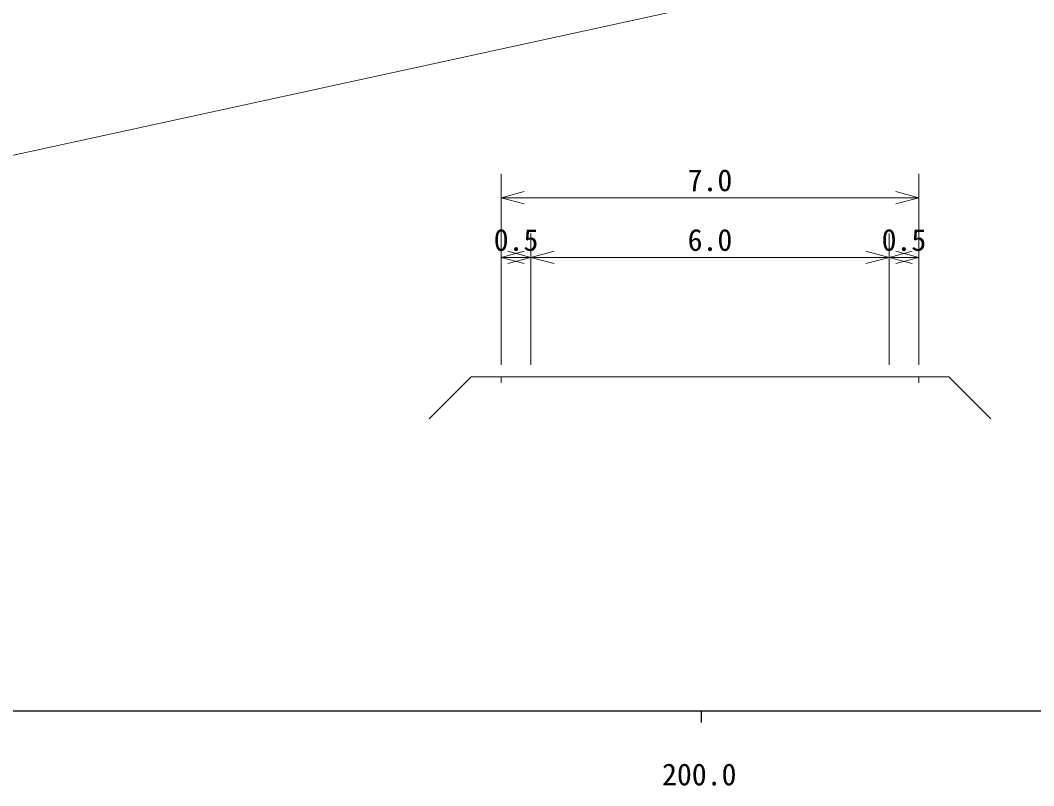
# Model space of a CAD drawing. Units: millimetres, scale not verified, with parts at other scales. Extents: x 40000 to 680000, y 20000 to 380000.
# Drawn here: x 210956 to 295868, y 198715 to 262855 of the extents above; entities that cross this region are included whole.
import ezdxf
from ezdxf.enums import TextEntityAlignment as Align

# ---------------------------------------------------------------- set-up
doc = ezdxf.new("R2010")
doc.units = ezdxf.units.MM
doc.header["$LTSCALE"] = 1000
doc.layers.add('S-STR-HTXT', color=7, linetype='Continuous', lineweight=13)
doc.layers.add('S-TTL-BAND', color=7, linetype='Continuous', lineweight=25)
doc.styles.add('ＭＳ ゴシック', font='')
doc.styles.get('ＭＳ ゴシック').set_extended_font_data('MS Gothic')

msp = doc.modelspace()

# ---------------------------------------------------------------- linework, layer by layer
at = {"layer": 'S-STR-HTXT'}
for p, q in [((279287, 266566), (101684, 227840)), ((251244, 233984), (251244, 249984)), ((286244, 233984), (286244, 249984)), ((253176, 248501), (251244, 247984)), ((251244, 247984), (286244, 247984)), ((251244, 247984), (253176, 247466)), ((286244, 247984), (284312, 248501)), ((284312, 247466), (286244, 247984)), ((253744, 233984), (253744, 244984)), ((283744, 233984), (283744, 244984)), ((253176, 243501), (251244, 242984)), ((251244, 242984), (253744, 242984)), ((251244, 242984), (253176, 242466)), ((253744, 242984), (251812, 243501)), ((251812, 242466), (253744, 242984)), ((255676, 243501), (253744, 242984)), ((253744, 242984), (283744, 242984)), ((253744, 242984), (255676, 242466)), ((283744, 242984), (281812, 243501)), ((281812, 242466), (283744, 242984)), ((285676, 243501), (283744, 242984)), ((283744, 242984), (286244, 242984)), ((283744, 242984), (285676, 242466)), ((286244, 242984), (284312, 243501)), ((284312, 242466), (286244, 242984)), ((248744, 232984), (245209, 229448)), ((251244, 232984), (248744, 232984)), ((251244, 232984), (253744, 232984)), ((251244, 232984), (251244, 232484)), ((253744, 232984), (283744, 232984)), ((283744, 232984), (286244, 232984)), ((286244, 232984), (286244, 232484)), ((286244, 232984), (288744, 232984)), ((288744, 232984), (292280, 229448))]:
    msp.add_line(p, q, dxfattribs=at)
at = {"layer": 'S-TTL-BAND'}
for p, q in [((40000, 205000), (579000, 205000)), ((268000, 205000), (268000, 204000))]:
    msp.add_line(p, q, dxfattribs=at)

# ---------------------------------------------------------------- texts
at = {"layer": 'S-STR-HTXT', "style": 'ＭＳ ゴシック'}
for s, p in [('7.0', (268744, 247984)), ('0.5', (252494, 242984)), ('6.0', (268744, 242984)), ('0.5', (284994, 242984))]:
    msp.add_text(s, height=1833, dxfattribs=at).set_placement(p, align=Align.BOTTOM_CENTER)
at = {"layer": 'S-TTL-BAND', "style": 'ＭＳ ゴシック'}
msp.add_text('200.0', height=1833, dxfattribs=at).set_placement((267844, 198195), align=Align.BOTTOM_CENTER)

doc.saveas('drawing.dxf')
